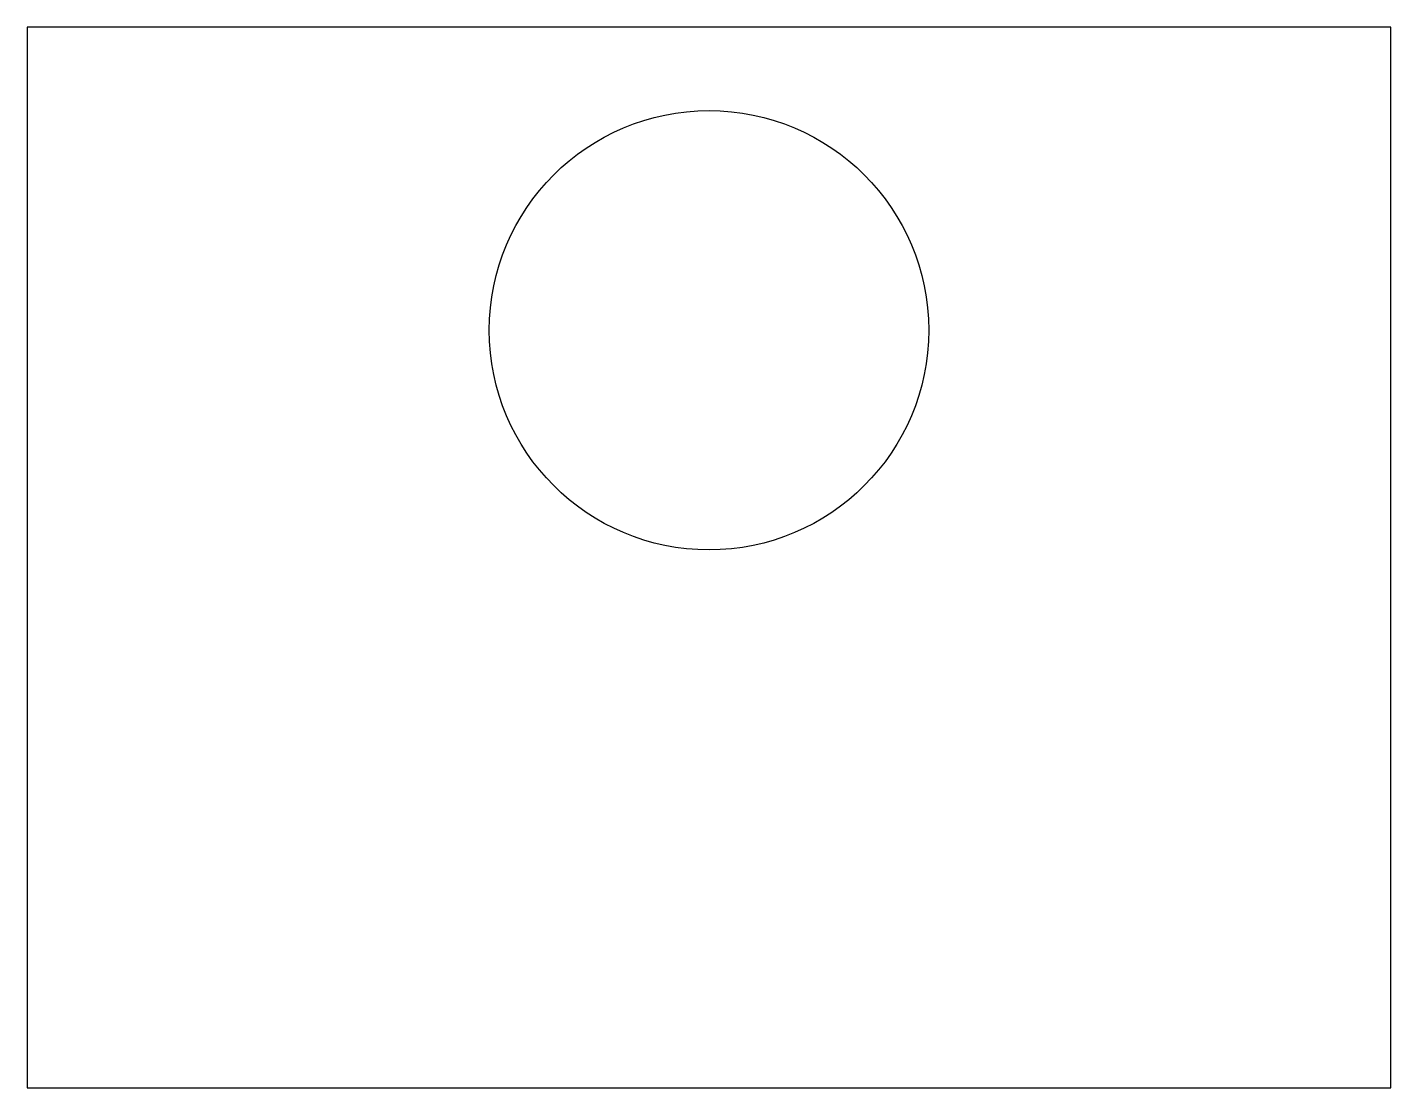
# Model space of a CAD drawing. Header units: millimetres. Extents: x 0 to 180, y 0 to 140.
import ezdxf

# ---------------------------------------------------------------- set-up
doc = ezdxf.new("R2010")
doc.units = ezdxf.units.MM
doc.layers.add('CUT_HOLES', color=7, linetype='Continuous')
doc.layers.add('CUT_OUTER', color=7, linetype='Continuous')

msp = doc.modelspace()

# ---------------------------------------------------------------- linework, layer by layer
at = {"layer": 'CUT_HOLES'}
msp.add_circle((90, 100), 29, dxfattribs=at)
at = {"layer": 'CUT_OUTER'}
msp.add_lwpolyline([(0, 0), (180, 0), (180, 140), (0, 140)], close=True, dxfattribs=at)

doc.saveas('drawing.dxf')
